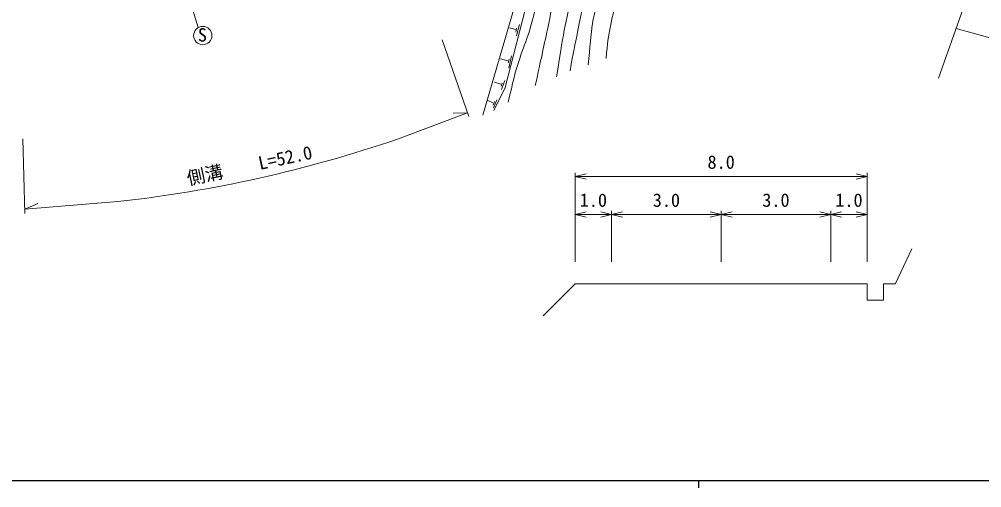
# Model space of a CAD drawing. Units: millimetres, scale not verified, with parts at other scales. Extents: x 40000 to 680000, y 20000 to 380000.
# Drawn here: x 174972 to 306783, y 204000 to 268131 of the extents above; entities that cross this region are included whole.
import ezdxf
from ezdxf.enums import TextEntityAlignment as Align

# ---------------------------------------------------------------- set-up
doc = ezdxf.new("R2010")
doc.units = ezdxf.units.MM
doc.header["$LTSCALE"] = 1000
for name, color, linetype, lineweight in [('M-BGD', 7, 'Continuous', 13), ('M-BMK-SRVR', 3, 'Continuous', 13), ('M-STR-HTXT', 7, 'Continuous', 13), ('M-TTL-BAND', 7, 'Continuous', 25)]:
    doc.layers.add(name, color=color, linetype=linetype, lineweight=lineweight)
doc.styles.add('ＭＳ ゴシック', font='')
doc.styles.get('ＭＳ ゴシック').set_extended_font_data('MS Gothic')

msp = doc.modelspace()

# ---------------------------------------------------------------- linework, layer by layer
at = {"layer": 'M-BGD'}
for p, q in [((199477, 267020), (196006, 278133)), ((241529, 258783), (245453, 274023)), ((242758, 269712), (238468, 254984)), ((242976, 266713), (242114, 266971)), ((242973, 266356), (243091, 266891)), ((243052, 265849), (243468, 267420)), ((241883, 262437), (240879, 262729)), ((241943, 262144), (242055, 262657)), ((242021, 261435), (242404, 263108)), ((241029, 258494), (241487, 259729)), ((239952, 255626), (241529, 258783)), ((240931, 259234), (240042, 259504)), ((240962, 258967), (241123, 259390)), ((239903, 255987), (240389, 257118)), ((239849, 256687), (239161, 256990)), ((239886, 256384), (240068, 256859)), ((251096, 234932), (251096, 247112)), ((251096, 246612), (252596, 246987)), ((251096, 246612), (291096, 246612)), ((251096, 246612), (252596, 246237)), ((291096, 246612), (289596, 246987)), ((291096, 246612), (289596, 246237)), ((291096, 234932), (291096, 247112)), ((251096, 234932), (251096, 241906)), ((251096, 241406), (252596, 241781)), ((251096, 241406), (256096, 241406)), ((251096, 241406), (252596, 241031)), ((256096, 241406), (254596, 241781)), ((256096, 241406), (254596, 241031)), ((256096, 234932), (256096, 241906)), ((256096, 234932), (256096, 241906)), ((256096, 241406), (257596, 241781)), ((256096, 241406), (271096, 241406)), ((256096, 241406), (257596, 241031)), ((271096, 241406), (269596, 241781)), ((271096, 241406), (269596, 241031)), ((271096, 234932), (271096, 241906)), ((271096, 234932), (271096, 241906)), ((271096, 241406), (272596, 241781)), ((271096, 241406), (286096, 241406)), ((271096, 241406), (272596, 241031)), ((286096, 241406), (284596, 241781)), ((286096, 241406), (284596, 241031)), ((286096, 234932), (286096, 241906)), ((286096, 234932), (286096, 241906)), ((286096, 241406), (287596, 241781)), ((286096, 241406), (291096, 241406)), ((286096, 241406), (287596, 241031)), ((291096, 241406), (289596, 241781)), ((291096, 241406), (289596, 241031)), ((291096, 234932), (291096, 241906)), ((297196, 236697), (294912, 231876)), ((251096, 231893), (246719, 227516)), ((251096, 231893), (256096, 231893)), ((256096, 231893), (271096, 231893)), ((271096, 231893), (286096, 231893)), ((286096, 231893), (291096, 231893)), ((291096, 229699), (291096, 231893)), ((294927, 231893), (293330, 231893)), ((293330, 231893), (293330, 229699)), ((293330, 229699), (291096, 229699))]:
    msp.add_line(p, q, dxfattribs=at)
msp.add_circle((200106, 265900), 1250, dxfattribs=at)
for points, knots in [([(273033, 303801), (271490, 299273), (271126, 297987), (269589, 294386), (268953, 292893), (268620, 292045), (267897, 290592), (267050, 288892), (266484, 287986), (265523, 286347), (263893, 283570), (262692, 282184), (261165, 279349), (260418, 277963), (260099, 277135), (259395, 275727), (258476, 273889), (257687, 272984), (256969, 271059), (256451, 269671), (256284, 268849), (255972, 267401), (255588, 265619), (255543, 264954), (255334, 262777)], [0, 0, 0, 0, 1, 1, 1, 2, 2, 2, 3, 3, 3, 4, 4, 4, 5, 5, 5, 6, 6, 6, 7, 7, 7, 8, 8, 8, 8]), ([(252889, 261910), (253352, 266724), (253349, 268598), (254895, 272524), (255907, 275092), (256816, 276380), (258121, 278812), (259859, 282047), (260943, 283798), (262784, 286976), (264392, 289751), (265466, 291208), (266946, 294054), (268179, 296426), (268300, 298022), (269562, 300379), (270069, 301327), (270245, 301675), (270932, 302765)], [0, 0, 0, 0, 1, 1, 1, 2, 2, 2, 3, 3, 3, 4, 4, 4, 5, 5, 5, 6, 6, 6, 6]), ([(268075, 301356), (266895, 299689), (266592, 299226), (265674, 297840), (263802, 295014), (262738, 293429), (261158, 290431), (259767, 287788), (259108, 286247), (257830, 283547), (255948, 279571), (254494, 277501), (253070, 273338), (252193, 270773), (252034, 269236), (251473, 266584), (251018, 264435), (250882, 263727), (250401, 261063)], [0, 0, 0, 0, 1, 1, 1, 2, 2, 2, 3, 3, 3, 4, 4, 4, 5, 5, 5, 6, 6, 6, 6]), ([(248542, 260245), (249461, 265911), (249666, 267599), (250910, 272190), (251790, 275439), (252165, 277318), (253495, 280409), (254746, 283315), (255685, 284834), (257177, 287624), (258177, 289494), (258701, 290564), (259810, 292371), (260648, 293737), (261220, 294435), (262080, 295787), (262994, 297223), (263276, 297706), (264338, 299514)], [0, 0, 0, 0, 1, 1, 1, 2, 2, 2, 3, 3, 3, 4, 4, 4, 5, 5, 5, 6, 6, 6, 6]), ([(260138, 297444), (258686, 295019), (258313, 294384), (257177, 292404), (255675, 289787), (254779, 288348), (253440, 285643), (251662, 282052), (250577, 280047), (249364, 276227), (248239, 272686), (248140, 270560), (247353, 266929), (246687, 263857), (246479, 262898), (245647, 259064)], [0, 0, 0, 0, 1, 1, 1, 2, 2, 2, 3, 3, 3, 4, 4, 4, 5, 5, 5, 5]), ([(241942, 256803), (242608, 259649), (242766, 260467), (243504, 262755), (243982, 264236), (244380, 265022), (244836, 266509), (245164, 267580), (245288, 268197), (245579, 269279), (246375, 272238), (246759, 273914), (247624, 276854), (248221, 278883), (248585, 280016), (249363, 281983), (250326, 284418), (251144, 285663), (252433, 287942), (252908, 288782), (253217, 289228), (253745, 290035), (254271, 290840), (254452, 291098), (255132, 292069)], [0, 0, 0, 0, 1, 1, 1, 2, 2, 2, 3, 3, 3, 4, 4, 4, 5, 5, 5, 6, 6, 6, 7, 7, 7, 8, 8, 8, 8])]:
    msp.add_open_spline(points, degree=3, knots=knots, dxfattribs=at)
at = {"layer": 'M-BMK-SRVR'}
msp.add_line((300844, 260068), (320978, 316604), dxfattribs=at)
at = {"layer": 'M-STR-HTXT'}
for p, q in [((303258, 266847), (446258, 227383)), ((236549, 254831), (232870, 265324)), ((236373, 255333), (226754, 251720)), ((234414, 255262), (236373, 255333)), ((175756, 241535), (175456, 251767)), ((188465, 243171), (175739, 242119)), ((177497, 242895), (175739, 242119))]:
    msp.add_line(p, q, dxfattribs=at)
msp.add_arc((169193, 419507), 177386, 276.2373, 288.93491, dxfattribs=at)
at = {"layer": 'M-TTL-BAND'}
for p, q in [((40000, 205000), (579000, 205000)), ((268000, 205000), (268000, 204000))]:
    msp.add_line(p, q, dxfattribs=at)

# ---------------------------------------------------------------- texts
at = {"layer": 'M-BGD', "style": 'ＭＳ ゴシック'}
msp.add_text('S', height=1833, dxfattribs=at).set_placement((199428, 264527), align=Align.BOTTOM_LEFT)
for s, p in [('8.0', (271096, 247112)), ('1.0', (253596, 241906)), ('3.0', (263596, 241906)), ('3.0', (278596, 241906)), ('1.0', (288596, 241906))]:
    msp.add_text(s, height=1833, dxfattribs=at).set_placement(p, align=Align.BOTTOM_CENTER)
at = {"layer": 'M-STR-HTXT', "style": 'ＭＳ ゴシック'}
msp.add_text('側溝\u3000\u3000L=52.0', height=1833, rotation=12.05, dxfattribs=at).set_placement((198260, 244873), align=Align.BOTTOM_LEFT)

doc.saveas('drawing.dxf')
